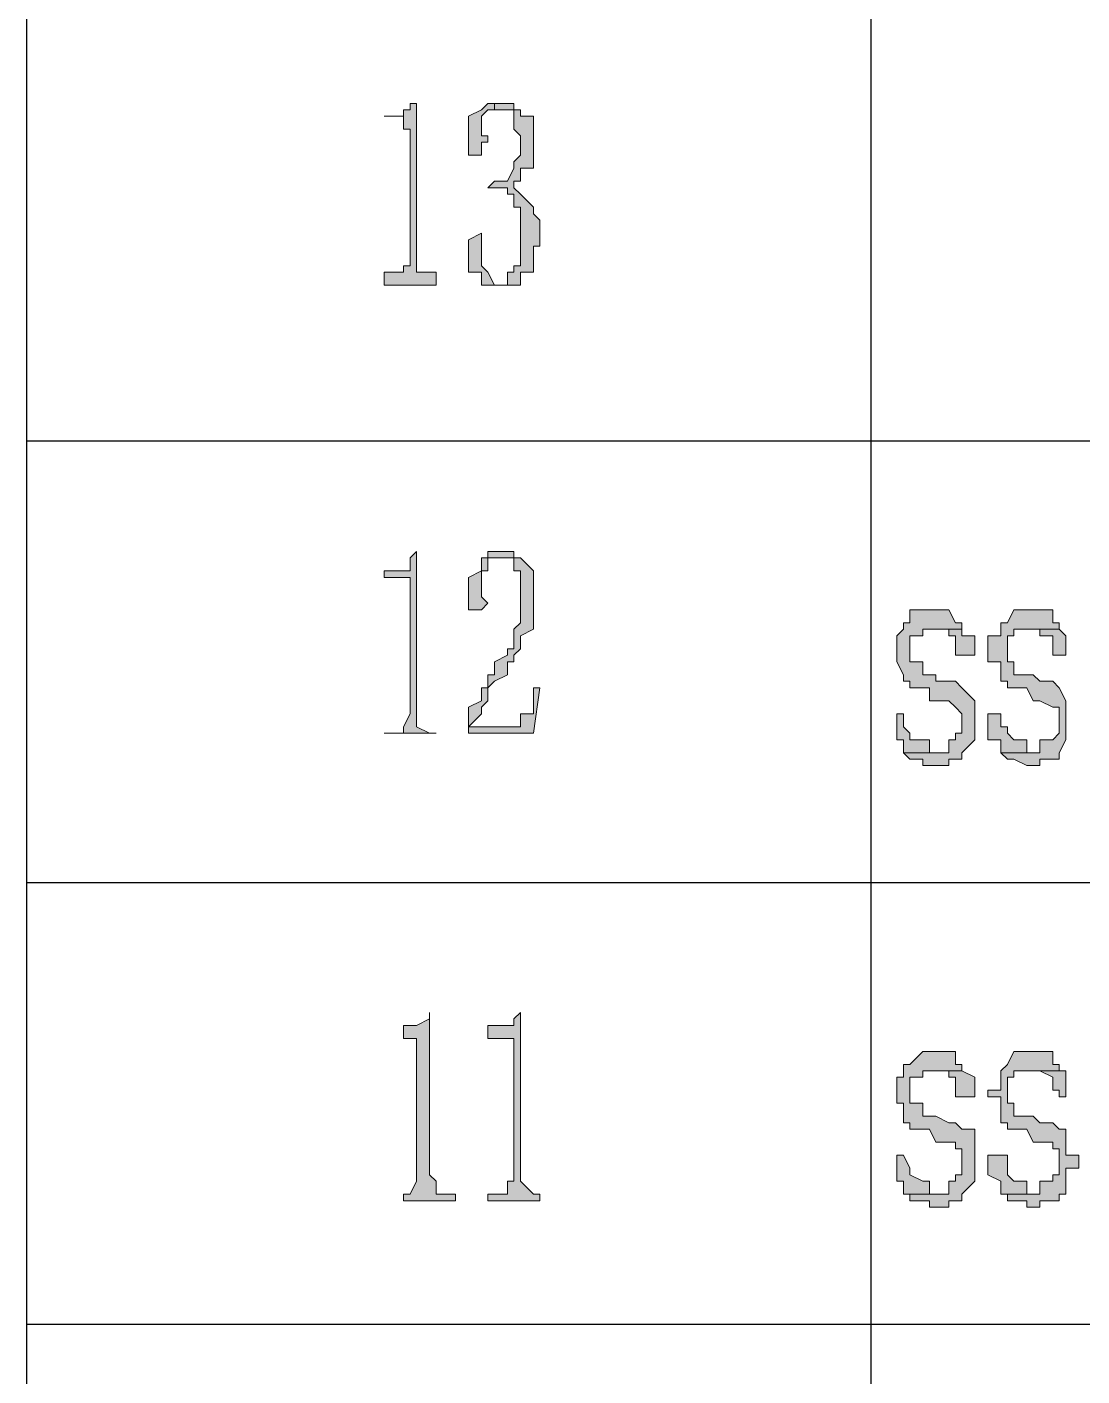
# Model space of a CAD drawing. Header units: millimetres. Extents: x 20 to 821, y 1 to 1134.
# Drawn here: x 557.64 to 586.89, y 234.86 to 272.26 of the extents above; entities that cross this region are included whole.
import ezdxf

# ---------------------------------------------------------------- set-up
doc = ezdxf.new("R2010")
doc.units = ezdxf.units.MM
doc.layers.add('1', color=7, linetype='Continuous')

msp = doc.modelspace()

# ---------------------------------------------------------------- hatches: boundary and pattern name
h = msp.add_hatch(color=0)
h.dxf.hatch_style = 2
h.paths.add_polyline_path([(568.44, 270.141732), (568.26, 270.141732), (568.26, 269.961732), (568.08, 269.961732), (568.08, 269.781732), (567.54, 269.781732), (568.08, 269.781732), (568.08, 269.421732), (568.26, 269.421732), (568.26, 265.641732), (568.08, 265.641732), (568.08, 265.461732), (567.72, 265.461732), (567.54, 265.461732), (567.54, 265.101732), (568.98, 265.101732), (568.98, 265.461732), (568.8, 265.461732), (568.44, 265.461732), (568.44, 265.641732)])
h = msp.add_hatch(color=0)
h.dxf.hatch_style = 2
h.paths.add_polyline_path([(570.42, 270.141732), (570.24, 269.961732), (569.88, 269.781732), (569.88, 268.701732), (570.24, 268.701732), (570.24, 269.061732), (570.42, 269.061732), (570.42, 269.241732), (570.24, 269.241732), (570.24, 269.781732), (570.42, 269.961732), (570.6, 269.961732), (570.6, 270.141732)])
h = msp.add_hatch(color=0)
h.dxf.hatch_style = 2
h.paths.add_polyline_path([(570.6, 270.141732), (570.42, 270.141732), (570.6, 270.141732), (570.6, 269.961732), (570.96, 269.961732), (571.14, 269.961732), (571.14, 269.781732), (571.14, 269.421732), (571.32, 269.241732), (571.32, 268.701732), (571.14, 268.521732), (571.14, 268.341732), (570.96, 267.981732), (570.6, 267.981732), (570.42, 267.801732), (570.96, 267.801732), (570.96, 267.621732), (571.14, 267.621732), (571.14, 267.261732), (571.32, 267.261732), (571.32, 267.081732), (571.32, 265.641732), (571.14, 265.641732), (571.14, 265.461732), (570.96, 265.461732), (570.96, 265.101732), (570.6, 265.101732), (571.32, 265.101732), (571.32, 265.461732), (571.68, 265.461732), (571.68, 265.641732), (571.68, 266.181732), (571.86, 266.181732), (571.86, 266.901732), (571.68, 267.081732), (571.68, 267.261732), (571.32, 267.621732), (571.14, 267.801732), (571.14, 267.981732), (571.32, 267.981732), (571.32, 268.341732), (571.68, 268.341732), (571.68, 269.781732), (571.32, 269.781732), (571.32, 269.961732), (571.14, 269.961732), (571.14, 270.141732), (570.96, 270.141732)])
h = msp.add_hatch(color=0)
h.dxf.hatch_style = 2
h.paths.add_polyline_path([(570.24, 266.541732), (569.88, 266.361732), (569.88, 265.461732), (570.24, 265.461732), (570.24, 265.101732), (570.42, 265.101732), (571.32, 265.101732), (570.6, 265.101732), (570.42, 265.461732), (570.24, 265.641732)])
h = msp.add_hatch(color=0)
h.dxf.hatch_style = 2
h.paths.add_polyline_path([(568.44, 257.721732), (568.26, 257.541732), (568.26, 257.181732), (568.08, 257.181732), (567.54, 257.181732), (567.54, 257.001732), (568.26, 257.001732), (568.26, 256.821732), (568.26, 253.221732), (568.08, 252.861732), (568.08, 252.681732), (567.72, 252.681732), (567.54, 252.681732), (568.98, 252.681732), (568.8, 252.681732), (568.44, 252.861732)])
h = msp.add_hatch(color=0)
h.dxf.hatch_style = 2
h.paths.add_polyline_path([(570.96, 257.721732), (570.42, 257.721732), (570.42, 257.541732), (571.14, 257.541732), (571.14, 257.181732), (571.32, 257.181732), (571.32, 257.001732), (571.32, 255.741732), (571.14, 255.561732), (571.14, 255.381732), (571.14, 255.021732), (570.96, 255.021732), (570.96, 254.841732), (570.6, 254.661732), (570.6, 254.301732), (570.42, 254.301732), (570.42, 253.941732), (570.24, 253.941732), (570.24, 253.581732), (569.88, 253.401732), (569.88, 252.861732), (570.24, 253.221732), (570.24, 253.401732), (570.42, 253.581732), (570.42, 253.941732), (570.6, 254.121732), (570.96, 254.301732), (570.96, 254.661732), (571.14, 254.661732), (571.14, 254.841732), (571.32, 255.021732), (571.32, 255.381732), (571.68, 255.561732), (571.68, 257.181732), (571.32, 257.541732), (571.14, 257.541732), (571.14, 257.721732)])
h = msp.add_hatch(color=0)
h.dxf.hatch_style = 2
h.paths.add_polyline_path([(570.42, 257.541732), (570.24, 257.541732), (570.24, 257.181732), (569.88, 257.001732), (569.88, 256.101732), (570.24, 256.101732), (570.42, 256.281732), (570.24, 256.461732), (570.24, 257.001732), (570.24, 257.181732), (570.42, 257.181732), (570.42, 257.541732), (570.6, 257.541732)])
h = msp.add_hatch(color=0)
h.dxf.hatch_style = 2
h.paths.add_polyline_path([(582.66, 256.101732), (582.12, 256.101732), (582.12, 255.741732), (581.94, 255.741732), (581.94, 255.561732), (581.76, 255.381732), (581.76, 254.661732), (581.94, 254.301732), (581.94, 254.121732), (582.12, 254.121732), (582.12, 253.941732), (582.66, 253.941732), (582.66, 253.581732), (583.2, 253.581732), (583.38, 253.401732), (583.56, 253.221732), (583.56, 252.681732), (583.38, 252.681732), (583.38, 252.501732), (583.2, 252.501732), (583.2, 252.141732), (582.84, 252.141732), (581.94, 252.141732), (582.12, 251.961732), (582.48, 251.961732), (582.48, 251.781732), (583.2, 251.781732), (583.2, 251.961732), (583.56, 251.961732), (583.56, 252.141732), (583.92, 252.501732), (583.92, 253.581732), (583.56, 253.941732), (583.38, 254.121732), (582.84, 254.121732), (582.84, 254.301732), (582.48, 254.301732), (582.48, 254.661732), (582.12, 254.661732), (582.12, 254.841732), (582.12, 255.381732), (582.48, 255.381732), (582.48, 255.561732), (582.66, 255.561732), (583.56, 255.561732), (583.56, 255.741732), (583.38, 255.741732), (583.2, 256.101732)])
h = msp.add_hatch(color=0)
h.dxf.hatch_style = 2
h.paths.add_polyline_path([(585.54, 256.101732), (585, 256.101732), (584.82, 255.741732), (584.64, 255.741732), (584.64, 255.561732), (584.64, 255.381732), (584.28, 255.381732), (584.28, 254.661732), (584.64, 254.661732), (584.64, 254.121732), (584.82, 254.121732), (584.82, 253.941732), (585.36, 253.941732), (585.54, 253.581732), (585.72, 253.581732), (586.08, 253.401732), (586.26, 253.401732), (586.26, 253.221732), (586.26, 252.681732), (586.08, 252.501732), (585.72, 252.501732), (585.72, 252.141732), (584.64, 252.141732), (584.82, 251.961732), (585, 251.961732), (585.36, 251.781732), (585.72, 251.781732), (585.72, 251.961732), (586.26, 251.961732), (586.26, 252.141732), (586.44, 252.501732), (586.44, 253.581732), (586.26, 253.941732), (586.08, 254.121732), (585.72, 254.121732), (585.54, 254.301732), (585, 254.301732), (585, 254.661732), (584.82, 254.661732), (584.82, 254.841732), (584.82, 255.381732), (585, 255.381732), (585, 255.561732), (585.36, 255.561732), (586.26, 255.561732), (586.26, 255.741732), (586.08, 255.741732), (586.08, 256.101732)])
h = msp.add_hatch(color=0)
h.dxf.hatch_style = 2
h.paths.add_polyline_path([(583.56, 255.561732), (582.66, 255.561732), (582.84, 255.561732), (583.2, 255.561732), (583.2, 255.381732), (583.38, 255.381732), (583.38, 255.021732), (583.38, 254.841732), (583.92, 254.841732), (583.92, 255.381732), (583.56, 255.381732)])
h = msp.add_hatch(color=0)
h.dxf.hatch_style = 2
h.paths.add_polyline_path([(586.26, 255.561732), (585.54, 255.561732), (585.72, 255.561732), (585.72, 255.381732), (586.08, 255.381732), (586.08, 254.841732), (586.26, 254.841732), (586.44, 254.841732), (586.44, 255.021732), (586.44, 255.381732)])
h = msp.add_hatch(color=0)
h.dxf.hatch_style = 2
h.paths.add_polyline_path([(571.86, 253.941732), (571.68, 253.941732), (571.68, 253.581732), (571.68, 253.221732), (571.32, 253.221732), (571.32, 252.861732), (571.14, 252.861732), (569.88, 252.861732), (569.88, 252.681732), (571.68, 252.681732)])
h = msp.add_hatch(color=0)
h.dxf.hatch_style = 2
h.paths.add_polyline_path([(581.94, 253.221732), (581.76, 253.221732), (581.76, 252.861732), (581.76, 252.501732), (581.94, 252.501732), (581.94, 252.141732), (582.84, 252.141732), (582.66, 252.141732), (582.66, 252.501732), (582.12, 252.501732), (582.12, 252.681732), (581.94, 252.861732)])
h = msp.add_hatch(color=0)
h.dxf.hatch_style = 2
h.paths.add_polyline_path([(584.64, 253.221732), (584.28, 253.221732), (584.28, 252.861732), (584.28, 252.501732), (584.64, 252.501732), (584.64, 252.141732), (585.54, 252.141732), (585.36, 252.141732), (585.36, 252.501732), (585, 252.501732), (584.82, 252.681732), (584.82, 252.861732), (584.64, 252.861732)])
h = msp.add_hatch(color=0)
h.dxf.hatch_style = 2
h.paths.add_polyline_path([(568.8, 244.941732), (568.8, 244.761732), (568.44, 244.581732), (568.08, 244.581732), (568.08, 244.221732), (568.44, 244.221732), (568.44, 244.041732), (568.44, 240.261732), (568.26, 239.901732), (568.08, 239.901732), (568.08, 239.721732), (569.52, 239.721732), (569.52, 239.901732), (569.16, 239.901732), (568.98, 239.901732), (568.98, 240.261732), (568.8, 240.441732)])
h = msp.add_hatch(color=0)
h.dxf.hatch_style = 2
h.paths.add_polyline_path([(571.32, 244.941732), (571.14, 244.761732), (571.14, 244.581732), (570.96, 244.581732), (570.42, 244.581732), (570.42, 244.221732), (571.14, 244.221732), (571.14, 244.041732), (571.14, 240.261732), (570.96, 240.261732), (570.96, 239.901732), (570.6, 239.901732), (570.42, 239.901732), (570.42, 239.721732), (571.86, 239.721732), (571.86, 239.901732), (571.68, 239.901732), (571.32, 240.261732)])
h = msp.add_hatch(color=0)
h.dxf.hatch_style = 2
h.paths.add_polyline_path([(582.84, 243.861732), (582.48, 243.861732), (582.12, 243.501732), (581.94, 243.501732), (581.94, 243.321732), (581.94, 243.141732), (581.76, 243.141732), (581.76, 242.421732), (581.94, 242.421732), (581.94, 241.881732), (582.12, 241.881732), (582.12, 241.701732), (582.66, 241.701732), (582.84, 241.341732), (583.38, 241.341732), (583.38, 241.161732), (583.56, 241.161732), (583.56, 240.981732), (583.56, 240.441732), (583.38, 240.441732), (583.38, 240.261732), (583.2, 240.261732), (583.2, 239.901732), (582.84, 239.901732), (581.94, 239.901732), (582.12, 239.901732), (582.12, 239.721732), (582.48, 239.721732), (582.66, 239.721732), (582.66, 239.541732), (583.2, 239.541732), (583.2, 239.721732), (583.56, 239.721732), (583.56, 239.901732), (583.92, 240.261732), (583.92, 241.701732), (583.56, 241.701732), (583.38, 241.881732), (583.2, 241.881732), (582.84, 242.061732), (582.48, 242.061732), (582.48, 242.421732), (582.12, 242.421732), (582.12, 242.601732), (582.12, 243.141732), (582.48, 243.141732), (582.48, 243.321732), (582.66, 243.321732), (583.56, 243.321732), (583.56, 243.501732), (583.38, 243.501732), (583.38, 243.861732)])
h = msp.add_hatch(color=0)
h.dxf.hatch_style = 2
h.paths.add_polyline_path([(585.54, 243.861732), (585, 243.861732), (584.82, 243.501732), (584.64, 243.321732), (584.64, 242.781732), (584.28, 242.781732), (584.28, 242.601732), (584.64, 242.601732), (584.64, 241.881732), (584.82, 241.881732), (584.82, 241.701732), (585, 241.701732), (585.36, 241.701732), (585.54, 241.341732), (586.08, 241.341732), (586.08, 241.161732), (586.26, 241.161732), (586.26, 240.981732), (586.26, 240.441732), (586.08, 240.441732), (586.08, 240.261732), (585.72, 240.261732), (585.72, 239.901732), (585.54, 239.901732), (584.64, 239.901732), (584.82, 239.901732), (584.82, 239.721732), (585, 239.721732), (585.36, 239.721732), (585.36, 239.541732), (585.72, 239.541732), (585.72, 239.721732), (586.26, 239.721732), (586.26, 239.901732), (586.44, 239.901732), (586.44, 240.261732), (586.44, 240.621732), (586.8, 240.621732), (586.8, 240.981732), (586.44, 240.981732), (586.44, 241.701732), (586.26, 241.701732), (586.08, 241.881732), (585.72, 241.881732), (585.54, 242.061732), (585, 242.061732), (585, 242.421732), (584.82, 242.421732), (584.82, 242.601732), (584.82, 243.141732), (585, 243.141732), (585, 243.321732), (585.36, 243.321732), (586.26, 243.321732), (586.26, 243.501732), (586.08, 243.501732), (586.08, 243.861732)])
h = msp.add_hatch(color=0)
h.dxf.hatch_style = 2
h.paths.add_polyline_path([(583.56, 243.321732), (582.84, 243.321732), (583.2, 243.321732), (583.2, 243.141732), (583.38, 243.141732), (583.38, 242.601732), (583.56, 242.601732), (583.92, 242.601732), (583.92, 242.781732), (583.92, 243.141732)])
h = msp.add_hatch(color=0)
h.dxf.hatch_style = 2
h.paths.add_polyline_path([(586.26, 243.321732), (585.54, 243.321732), (585.72, 243.321732), (586.08, 243.141732), (586.08, 242.781732), (586.26, 242.781732), (586.26, 242.601732), (586.44, 242.601732), (586.44, 243.321732)])
h = msp.add_hatch(color=0)
h.dxf.hatch_style = 2
h.paths.add_polyline_path([(581.94, 240.981732), (581.76, 240.981732), (581.76, 240.621732), (581.76, 240.261732), (581.94, 240.261732), (581.94, 239.901732), (582.84, 239.901732), (582.66, 239.901732), (582.66, 240.261732), (582.48, 240.261732), (582.12, 240.441732), (582.12, 240.621732)])
h = msp.add_hatch(color=0)
h.dxf.hatch_style = 2
h.paths.add_polyline_path([(584.82, 240.981732), (584.28, 240.981732), (584.28, 240.621732), (584.28, 240.441732), (584.64, 240.261732), (584.64, 239.901732), (585.54, 239.901732), (585.36, 239.901732), (585.36, 240.261732), (585, 240.261732), (584.82, 240.441732)])

# ---------------------------------------------------------------- linework, layer by layer
at = {"layer": '1', "color": 0, "lineweight": 25}
for points in [[(557.64, 0.501732), (557.64, 1133.601732)], [(581.04, 89.781732), (581.04, 419.721732)], [(557.64, 260.781732), (821.16, 260.781732)], [(557.64, 248.541732), (821.16, 248.541732)], [(557.64, 236.301732), (821.16, 236.301732)], [(557.64, 236.301732), (821.16, 236.301732)]]:
    msp.add_lwpolyline(points, dxfattribs=at)
at = {"layer": '1', "color": 0, "lineweight": 5}
for points in [[(568.44, 270.141732), (568.26, 270.141732), (568.26, 269.961732), (568.08, 269.961732), (568.08, 269.781732), (567.54, 269.781732), (568.08, 269.781732), (568.08, 269.421732), (568.26, 269.421732), (568.26, 265.641732), (568.08, 265.641732), (568.08, 265.461732), (567.72, 265.461732), (567.54, 265.461732), (567.54, 265.101732), (568.98, 265.101732), (568.98, 265.461732), (568.8, 265.461732), (568.44, 265.461732), (568.44, 265.641732), (568.44, 270.141732)], [(570.42, 270.141732), (570.24, 269.961732), (569.88, 269.781732), (569.88, 268.701732), (570.24, 268.701732), (570.24, 269.061732), (570.42, 269.061732), (570.42, 269.241732), (570.24, 269.241732), (570.24, 269.781732), (570.42, 269.961732), (570.42, 269.961732), (570.6, 269.961732), (570.6, 270.141732), (570.42, 270.141732)], [(570.6, 270.141732), (570.42, 270.141732), (570.6, 270.141732), (570.6, 269.961732), (570.96, 269.961732), (571.14, 269.961732), (571.14, 269.781732), (571.14, 269.421732), (571.32, 269.241732), (571.32, 268.701732), (571.14, 268.521732), (571.14, 268.341732), (570.96, 267.981732), (570.96, 267.981732), (570.6, 267.981732), (570.42, 267.801732), (570.96, 267.801732), (570.96, 267.621732), (571.14, 267.621732), (571.14, 267.261732), (571.32, 267.261732), (571.32, 267.081732), (571.32, 265.641732), (571.14, 265.641732), (571.14, 265.461732), (570.96, 265.461732), (570.96, 265.101732), (570.6, 265.101732), (571.32, 265.101732), (571.32, 265.461732), (571.68, 265.461732), (571.68, 265.641732), (571.68, 266.181732), (571.86, 266.181732), (571.86, 266.901732), (571.68, 267.081732), (571.68, 267.261732), (571.32, 267.621732), (571.14, 267.801732), (571.14, 267.981732), (571.32, 267.981732), (571.32, 268.341732), (571.68, 268.341732), (571.68, 269.781732), (571.32, 269.781732), (571.32, 269.961732), (571.14, 269.961732), (571.14, 270.141732), (570.96, 270.141732), (570.6, 270.141732)], [(570.24, 266.541732), (569.88, 266.361732), (569.88, 265.461732), (570.24, 265.461732), (570.24, 265.101732), (570.42, 265.101732), (571.32, 265.101732), (570.6, 265.101732), (570.42, 265.461732), (570.24, 265.641732), (570.24, 266.541732)], [(568.44, 257.721732), (568.26, 257.541732), (568.26, 257.181732), (568.08, 257.181732), (567.54, 257.181732), (567.54, 257.001732), (568.26, 257.001732), (568.26, 256.821732), (568.26, 253.221732), (568.08, 252.861732), (568.08, 252.681732), (567.72, 252.681732), (567.54, 252.681732), (568.98, 252.681732), (568.8, 252.681732), (568.44, 252.861732), (568.44, 257.721732)], [(570.96, 257.721732), (570.42, 257.721732), (570.42, 257.541732), (571.14, 257.541732), (571.14, 257.181732), (571.32, 257.181732), (571.32, 257.001732), (571.32, 255.741732), (571.14, 255.561732), (571.14, 255.381732), (571.14, 255.021732), (570.96, 255.021732), (570.96, 254.841732), (570.6, 254.661732), (570.6, 254.301732), (570.42, 254.301732), (570.42, 253.941732), (570.24, 253.941732), (570.24, 253.581732), (569.88, 253.401732), (569.88, 252.861732), (570.24, 253.221732), (570.24, 253.401732), (570.42, 253.581732), (570.42, 253.941732), (570.6, 254.121732), (570.96, 254.301732), (570.96, 254.661732), (571.14, 254.661732), (571.14, 254.841732), (571.32, 255.021732), (571.32, 255.381732), (571.68, 255.561732), (571.68, 257.181732), (571.32, 257.541732), (571.14, 257.541732), (571.14, 257.721732), (570.96, 257.721732)], [(570.42, 257.541732), (570.24, 257.541732), (570.24, 257.181732), (569.88, 257.001732), (569.88, 256.101732), (570.24, 256.101732), (570.42, 256.281732), (570.24, 256.461732), (570.24, 257.001732), (570.24, 257.181732), (570.42, 257.181732), (570.42, 257.541732), (570.6, 257.541732), (570.42, 257.541732)], [(582.66, 256.101732), (582.12, 256.101732), (582.12, 255.741732), (581.94, 255.741732), (581.94, 255.561732), (581.76, 255.381732), (581.76, 254.661732), (581.94, 254.301732), (581.94, 254.121732), (581.94, 254.121732), (582.12, 254.121732), (582.12, 253.941732), (582.66, 253.941732), (582.66, 253.581732), (583.2, 253.581732), (583.38, 253.401732), (583.56, 253.221732), (583.56, 252.681732), (583.38, 252.681732), (583.38, 252.501732), (583.2, 252.501732), (583.2, 252.141732), (582.84, 252.141732), (581.94, 252.141732), (582.12, 251.961732), (582.48, 251.961732), (582.48, 251.781732), (583.2, 251.781732), (583.2, 251.961732), (583.56, 251.961732), (583.56, 252.141732), (583.92, 252.501732), (583.92, 253.581732), (583.56, 253.941732), (583.38, 254.121732), (582.84, 254.121732), (582.84, 254.301732), (582.48, 254.301732), (582.48, 254.661732), (582.12, 254.661732), (582.12, 254.841732), (582.12, 255.381732), (582.48, 255.381732), (582.48, 255.561732), (582.66, 255.561732), (583.56, 255.561732), (583.56, 255.741732), (583.38, 255.741732), (583.2, 256.101732), (582.66, 256.101732)], [(585.54, 256.101732), (585, 256.101732), (584.82, 255.741732), (584.64, 255.741732), (584.64, 255.561732), (584.64, 255.381732), (584.28, 255.381732), (584.28, 254.661732), (584.64, 254.661732), (584.64, 254.121732), (584.64, 254.121732), (584.82, 254.121732), (584.82, 253.941732), (585.36, 253.941732), (585.54, 253.581732), (585.72, 253.581732), (586.08, 253.401732), (586.26, 253.401732), (586.26, 253.221732), (586.26, 252.681732), (586.08, 252.501732), (585.72, 252.501732), (585.72, 252.141732), (584.64, 252.141732), (584.82, 251.961732), (585, 251.961732), (585.36, 251.781732), (585.72, 251.781732), (585.72, 251.961732), (586.26, 251.961732), (586.26, 252.141732), (586.44, 252.501732), (586.44, 253.581732), (586.26, 253.941732), (586.08, 254.121732), (585.72, 254.121732), (585.54, 254.301732), (585, 254.301732), (585, 254.661732), (584.82, 254.661732), (584.82, 254.841732), (584.82, 255.381732), (585, 255.381732), (585, 255.561732), (585.36, 255.561732), (586.26, 255.561732), (586.26, 255.741732), (586.08, 255.741732), (586.08, 256.101732), (585.54, 256.101732)], [(583.56, 255.561732), (582.66, 255.561732), (582.84, 255.561732), (583.2, 255.561732), (583.2, 255.381732), (583.38, 255.381732), (583.38, 255.021732), (583.38, 254.841732), (583.92, 254.841732), (583.92, 255.381732), (583.56, 255.381732), (583.56, 255.561732)], [(586.26, 255.561732), (585.54, 255.561732), (585.72, 255.561732), (585.72, 255.381732), (586.08, 255.381732), (586.08, 254.841732), (586.26, 254.841732), (586.44, 254.841732), (586.44, 255.021732), (586.44, 255.381732), (586.26, 255.561732)], [(571.86, 253.941732), (571.68, 253.941732), (571.68, 253.581732), (571.68, 253.221732), (571.32, 253.221732), (571.32, 252.861732), (571.14, 252.861732), (569.88, 252.861732), (569.88, 252.681732), (571.68, 252.681732), (571.86, 253.941732)], [(581.94, 253.221732), (581.76, 253.221732), (581.76, 252.861732), (581.76, 252.501732), (581.94, 252.501732), (581.94, 252.141732), (582.84, 252.141732), (582.66, 252.141732), (582.66, 252.501732), (582.12, 252.501732), (582.12, 252.681732), (581.94, 252.861732), (581.94, 253.221732)], [(584.64, 253.221732), (584.28, 253.221732), (584.28, 252.861732), (584.28, 252.501732), (584.64, 252.501732), (584.64, 252.141732), (585.54, 252.141732), (585.36, 252.141732), (585.36, 252.501732), (585, 252.501732), (584.82, 252.681732), (584.82, 252.861732), (584.64, 252.861732), (584.64, 253.221732)], [(568.8, 244.941732), (568.8, 244.761732), (568.44, 244.581732), (568.08, 244.581732), (568.08, 244.221732), (568.44, 244.221732), (568.44, 244.041732), (568.44, 240.261732), (568.26, 239.901732), (568.08, 239.901732), (568.08, 239.721732), (569.52, 239.721732), (569.52, 239.901732), (569.16, 239.901732), (568.98, 239.901732), (568.98, 240.261732), (568.8, 240.441732), (568.8, 244.941732)], [(571.32, 244.941732), (571.14, 244.761732), (571.14, 244.581732), (570.96, 244.581732), (570.42, 244.581732), (570.42, 244.221732), (571.14, 244.221732), (571.14, 244.041732), (571.14, 240.261732), (570.96, 240.261732), (570.96, 239.901732), (570.6, 239.901732), (570.42, 239.901732), (570.42, 239.721732), (571.86, 239.721732), (571.86, 239.901732), (571.68, 239.901732), (571.32, 240.261732), (571.32, 244.941732)], [(582.84, 243.861732), (582.48, 243.861732), (582.12, 243.501732), (581.94, 243.501732), (581.94, 243.321732), (581.94, 243.141732), (581.76, 243.141732), (581.76, 242.421732), (581.94, 242.421732), (581.94, 241.881732), (581.94, 241.881732), (582.12, 241.881732), (582.12, 241.701732), (582.66, 241.701732), (582.84, 241.341732), (583.38, 241.341732), (583.38, 241.161732), (583.56, 241.161732), (583.56, 240.981732), (583.56, 240.441732), (583.38, 240.441732), (583.38, 240.261732), (583.2, 240.261732), (583.2, 239.901732), (582.84, 239.901732), (581.94, 239.901732), (582.12, 239.901732), (582.12, 239.721732), (582.48, 239.721732), (582.66, 239.721732), (582.66, 239.541732), (583.2, 239.541732), (583.2, 239.721732), (583.56, 239.721732), (583.56, 239.901732), (583.92, 240.261732), (583.92, 241.701732), (583.56, 241.701732), (583.38, 241.881732), (583.2, 241.881732), (582.84, 242.061732), (582.48, 242.061732), (582.48, 242.421732), (582.12, 242.421732), (582.12, 242.601732), (582.12, 243.141732), (582.48, 243.141732), (582.48, 243.321732), (582.66, 243.321732), (583.56, 243.321732), (583.56, 243.501732), (583.38, 243.501732), (583.38, 243.861732), (582.84, 243.861732)], [(585.54, 243.861732), (585, 243.861732), (584.82, 243.501732), (584.64, 243.321732), (584.64, 242.781732), (584.28, 242.781732), (584.28, 242.601732), (584.64, 242.601732), (584.64, 241.881732), (584.82, 241.881732), (584.82, 241.701732), (585, 241.701732), (585.36, 241.701732), (585.54, 241.341732), (586.08, 241.341732), (586.08, 241.161732), (586.26, 241.161732), (586.26, 240.981732), (586.26, 240.441732), (586.08, 240.441732), (586.08, 240.261732), (585.72, 240.261732), (585.72, 239.901732), (585.54, 239.901732), (584.64, 239.901732), (584.82, 239.901732), (584.82, 239.721732), (585, 239.721732), (585.36, 239.721732), (585.36, 239.541732), (585.72, 239.541732), (585.72, 239.721732), (586.26, 239.721732), (586.26, 239.901732), (586.44, 239.901732), (586.44, 240.261732), (586.44, 240.621732), (586.8, 240.621732), (586.8, 240.981732), (586.44, 240.981732), (586.44, 241.701732), (586.26, 241.701732), (586.08, 241.881732), (585.72, 241.881732), (585.54, 242.061732), (585, 242.061732), (585, 242.421732), (584.82, 242.421732), (584.82, 242.601732), (584.82, 243.141732), (585, 243.141732), (585, 243.321732), (585.36, 243.321732), (586.26, 243.321732), (586.26, 243.501732), (586.08, 243.501732), (586.08, 243.861732), (585.54, 243.861732)], [(583.56, 243.321732), (582.84, 243.321732), (583.2, 243.321732), (583.2, 243.141732), (583.38, 243.141732), (583.38, 242.601732), (583.56, 242.601732), (583.92, 242.601732), (583.92, 242.781732), (583.92, 243.141732), (583.56, 243.321732)], [(586.26, 243.321732), (585.54, 243.321732), (585.72, 243.321732), (586.08, 243.141732), (586.08, 242.781732), (586.26, 242.781732), (586.26, 242.601732), (586.44, 242.601732), (586.44, 243.321732), (586.26, 243.321732)], [(581.94, 240.981732), (581.76, 240.981732), (581.76, 240.621732), (581.76, 240.261732), (581.94, 240.261732), (581.94, 239.901732), (582.84, 239.901732), (582.66, 239.901732), (582.66, 240.261732), (582.48, 240.261732), (582.12, 240.441732), (582.12, 240.621732), (581.94, 240.981732)], [(584.82, 240.981732), (584.28, 240.981732), (584.28, 240.621732), (584.28, 240.441732), (584.64, 240.261732), (584.64, 239.901732), (585.54, 239.901732), (585.36, 239.901732), (585.36, 240.261732), (585, 240.261732), (584.82, 240.441732), (584.82, 240.981732)]]:
    msp.add_lwpolyline(points, dxfattribs=at)

doc.saveas('drawing.dxf')
